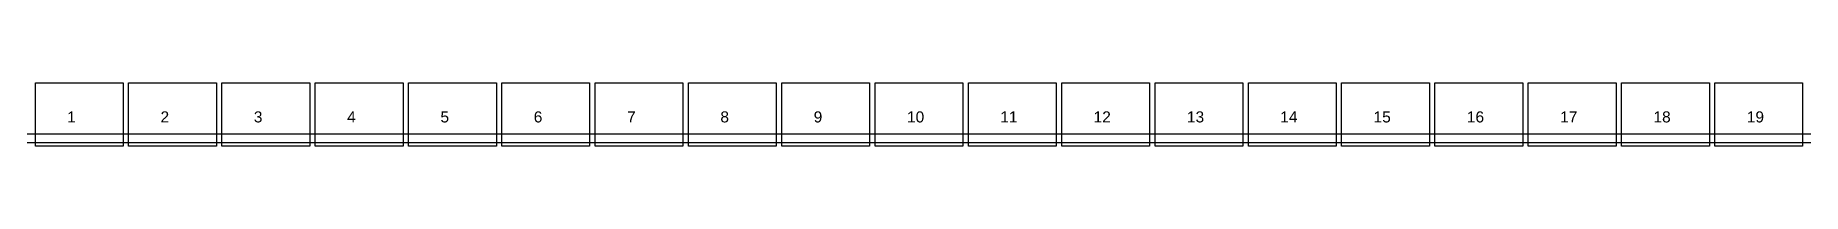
# Model space of a CAD drawing. Header units: millimetres. Extents: x 20 to 7975, y 5 to 292.
import ezdxf

# ---------------------------------------------------------------- set-up
doc = ezdxf.new("R2010")
doc.units = ezdxf.units.MM
doc.layers.get('Defpoints').update_dxf_attribs({"color": 250})
doc.layers.add('0_UNC Defpoints ЭОМ', color=6, linetype='Continuous', plot=False)
doc.styles.get("Standard").update_dxf_attribs({"font": 'arial.ttf'})

msp = doc.modelspace()

# ---------------------------------------------------------------- linework, layer by layer
at = {"layer": '0_UNC Defpoints ЭОМ'}
for p in [(-64.3, 60), (-64.3, 20)]:
    msp.add_xline(p, (-1, 0), dxfattribs=at)
at = {"layer": 'Defpoints', "color": 6}
for points in [[(20, 5), (20, 292), (415, 292), (415, 5), (20, 5)], [(440, 5), (440, 292), (835, 292), (835, 5), (440, 5)], [(860, 5), (860, 292), (1255, 292), (1255, 5), (860, 5)], [(1280, 5), (1280, 292), (1675, 292), (1675, 5), (1280, 5)], [(1700, 5), (1700, 292), (2095, 292), (2095, 5), (1700, 5)], [(2120, 5), (2120, 292), (2515, 292), (2515, 5), (2120, 5)], [(2540, 5), (2540, 292), (2935, 292), (2935, 5), (2540, 5)], [(2960, 5), (2960, 292), (3355, 292), (3355, 5), (2960, 5)], [(3380, 5), (3380, 292), (3775, 292), (3775, 5), (3380, 5)], [(3800, 5), (3800, 292), (4195, 292), (4195, 5), (3800, 5)], [(4220, 5), (4220, 292), (4615, 292), (4615, 5), (4220, 5)], [(4640, 5), (4640, 292), (5035, 292), (5035, 5), (4640, 5)], [(5060, 5), (5060, 292), (5455, 292), (5455, 5), (5060, 5)], [(5480, 5), (5480, 292), (5875, 292), (5875, 5), (5480, 5)], [(5900, 5), (5900, 292), (6295, 292), (6295, 5), (5900, 5)], [(6320, 5), (6320, 292), (6715, 292), (6715, 5), (6320, 5)], [(6740, 5), (6740, 292), (7135, 292), (7135, 5), (6740, 5)], [(7160, 5), (7160, 292), (7555, 292), (7555, 5), (7160, 5)], [(7580, 5), (7580, 292), (7975, 292), (7975, 5), (7580, 5)]]:
    msp.add_lwpolyline(points, dxfattribs=at)

# ---------------------------------------------------------------- texts
at = {"layer": 'Defpoints', "color": 6, "char_height": 50, "attachment_point": 1}
for s, insert in [('1', (163.4, 162.6)), ('2', (583.4, 162.6)), ('3', (1003.4, 162.6)), ('4', (1423.4, 162.6)), ('5', (1843.4, 162.6)), ('6', (2263.4, 162.6)), ('7', (2683.4, 162.6)), ('8', (3103.4, 162.6)), ('9', (3523.4, 162.6)), ('10', (3943.4, 162.6)), ('11', (4363.4, 162.6)), ('12', (4783.4, 162.6)), ('13', (5203.4, 162.6)), ('14', (5623.4, 162.6)), ('15', (6043.4, 162.6)), ('16', (6463.4, 162.6)), ('17', (6883.4, 162.6)), ('18', (7303.4, 162.6)), ('19', (7723.4, 162.6))]:
    msp.add_mtext_dynamic_manual_height_columns(s, width=226.886, gutter_width=12.5, heights=[0], dxfattribs=dict(at, insert=insert))

doc.saveas('drawing.dxf')
